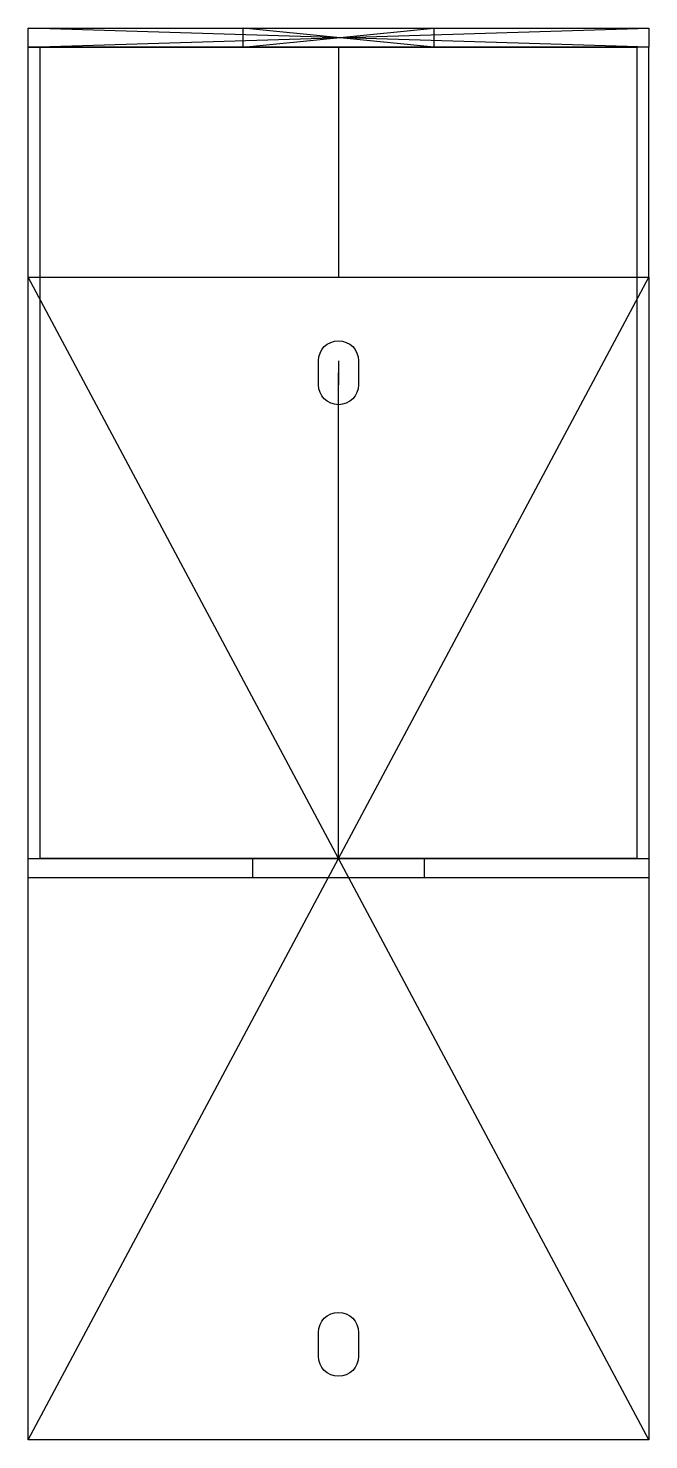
# Model space of a CAD drawing. Header units: millimetres. Extents: x -33 to 32, y -61 to 87.
import ezdxf

# ---------------------------------------------------------------- set-up
doc = ezdxf.new("R2010")
doc.units = ezdxf.units.MM
doc.layers.get('0').update_dxf_attribs({"linetype": 'CONTINUOUS'})

msp = doc.modelspace()

# ---------------------------------------------------------------- linework, layer by layer
for p, q in [((-32.5, 85), (-32.5, 87)), ((-32.5, 87), (32.5, 87)), ((32.5, 85), (-32.5, 87)), ((-32.5, 85), (32.5, 87)), ((-10, 85), (-10, 87)), ((-10, 87), (10, 87)), ((10, 85), (-10, 87)), ((-10, 85), (10, 87)), ((10, 87), (10, 85)), ((32.5, 87), (32.5, 85)), ((-32.5, 60.9), (-32.5, 85)), ((-32.5, 85), (-31.25, 85)), ((32.5, 85), (-32.5, 85)), ((-31.25, 85), (31.25, 85)), ((-31.25, 0), (-31.25, 85)), ((10, 85), (-10, 85)), ((0, 85), (0, 61)), ((31.25, 85), (31.25, 0)), ((32.5, 85), (31.25, 85)), ((32.5, 60.9), (32.5, 85)), ((-32.5, -60.9), (-32.5, 60.9)), ((-32.5, 60.9), (32.5, 60.9)), ((32.5, -60.9), (-32.5, 60.9)), ((-32.5, -60.9), (32.5, 60.9)), ((32.5, 60.9), (32.5, -60.9)), ((0, 52.15), (0, 49.65)), ((0, 0), (0, 50.9)), ((-32.5, 0), (32.5, 0)), ((31.25, 0), (-31.25, 0)), ((-32.5, -2), (32.5, -2)), ((32.5, -60.9), (-32.5, -60.9))]:
    msp.add_line(p, q)
for points in [[(-2.1, 49.65), (-2.1, 52.15, -1), (2.1, 52.15), (2.1, 49.65, -1)], [(2.1, -52.15, -1), (-2.1, -52.15), (-2.1, -49.65, -1), (2.1, -49.65)]]:
    msp.add_lwpolyline(points, format="xyb", close=True)
msp.add_lwpolyline([(9, 0), (-9, 0), (-9, -2), (9, -2)], close=True)

doc.saveas('drawing.dxf')
